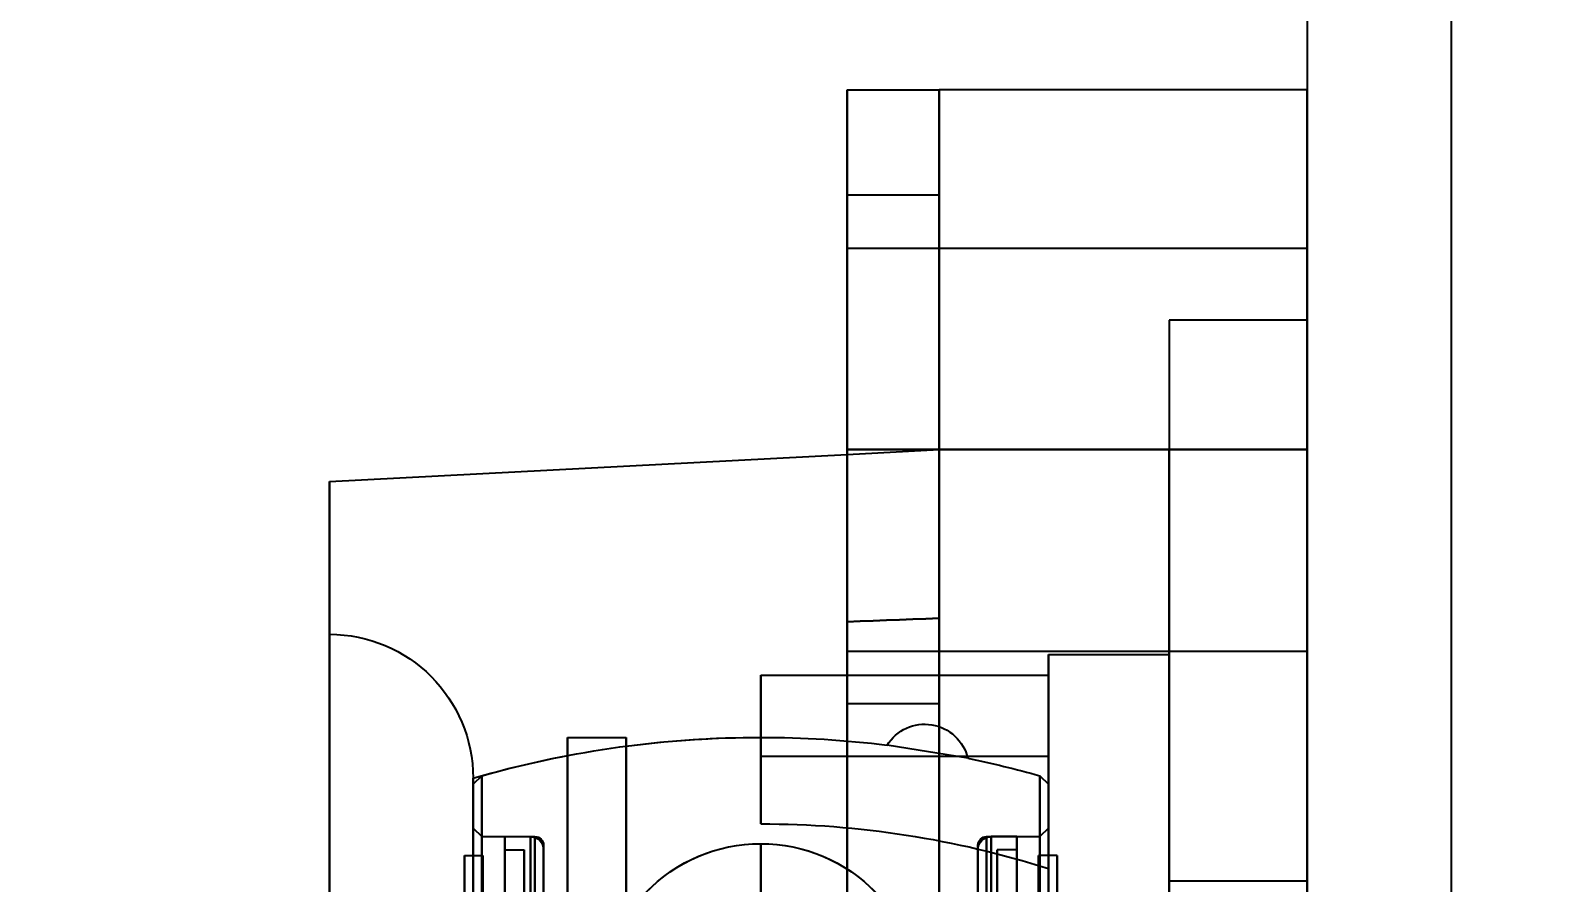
# Model space of a CAD drawing. Header units: millimetres. Extents: x -5505 to 394412, y -8522 to 584759.
# Drawn here: x 2126.6 to 2179.1, y 1197.1 to 1226.7 of the extents above; entities that cross this region are included whole.
import ezdxf

# ---------------------------------------------------------------- set-up
doc = ezdxf.new("R2010")
doc.units = ezdxf.units.MM
doc.linetypes.add('CEN', pattern=[62, 60, -1, 0, -1])
doc.layers.add('MAIN-1', color=7, linetype='Continuous')
doc.layers.add('지시선', color=1, linetype='CEN', lineweight=20)
doc.styles.get("Standard").update_dxf_attribs({"font": 'arial.ttf'})
doc.dimstyles.new('COAD', dxfattribs={"dimtxt": 100, "dimasz": 100, "dimexe": 1.25, "dimexo": 0.625, "dimtad": 1, "dimtxsty": 'Standard', "dimcen": 0, "dimclrd": 161, "dimclre": 161, "dimclrt": 6, "dimadec": 0, "dimazin": 0, "dimtfac": 1, "dimtmove": 0, "dimatfit": 3, "dimfxl": 0, "dimlwd": 5, "dimarcsym": 0})
doc.dimstyles.new('양쪽화살표지름', dxfattribs={"dimtxt": 3.5, "dimasz": 3.5, "dimexe": 2, "dimexo": 1.5, "dimgap": 0.8, "dimtad": 1, "dimdsep": 46, "dimtxsty": 'Standard', "dimcen": 0, "dimclrd": 1, "dimclre": 1, "dimclrt": 2, "dimazin": 2, "dimtfac": 1, "dimtmove": 0, "dimatfit": 1, "dimfxl": 0, "dimlwd": 25, "dimlwe": 25, "dimarcsym": 0})

# ---------------------------------------------------------------- blocks, each defined once
blk = doc.blocks.new('Bearing_ucf207')
at = {"layer": 'MAIN-1'}
for p, q in [((0, 58.5), (0, 58.5)), ((0, 46), (0, 58.5)), ((0, 58.5), (0, 46)), ((0, 58.5), (12.8, 58.5)), ((0, 58.5), (12.8, 58.5)), ((12.8, 58.5), (12.8, 46)), ((12.8, 54.839), (12.8, 58.5)), ((12.8, 58.5), (12.8, 58.5)), ((12.8, 58.5), (12.8, 54.839)), ((12.8, 46), (12.8, 58.5)), ((16, 58.5), (12.8, 58.5)), ((16, 58.5), (12.8, 58.5)), ((16, 58.5), (16, 37.161)), ((16, 37.161), (16, 58.5)), ((16, 58.5), (16, 54.839)), ((12.8, 54.839), (16, 54.839)), ((12.8, 40.142), (12.8, 54.839)), ((12.8, 54.839), (12.8, 40.142)), ((12.8, 54.839), (16, 54.839)), ((16, 40.019), (16, 54.839)), ((16, 54.839), (16, 40.019)), ((0, 46), (0, 53)), ((0, 46), (0, 53)), ((16, 53), (0, 53)), ((16, 53), (0, 53)), ((16, 53), (16, 46)), ((16, 53), (16, 46)), ((0, 46), (0, 50.5)), ((0, 50.5), (0, 50.5)), ((0, 46), (0, 50.5)), ((0, 50.5), (4.8, 50.5)), ((0, 50.5), (4.8, 50.5)), ((4.8, 50.5), (4.8, 46)), ((4.8, 50.5), (4.8, 46)), ((4.8, 50.5), (4.8, 50.5)), ((0, -46), (0, 46)), ((0, 46), (0, -46)), ((0, 31), (0, 46)), ((0, 46), (0, 31)), ((0, 39), (0, 46)), ((0, 39), (0, 46)), ((16, 46), (0, 46)), ((0, 46), (16, 46)), ((16, 46), (0, 46)), ((0, 46), (16, 46)), ((0, 46), (4.8, 46)), ((0, 46), (4.8, 46)), ((0, 46), (12.8, 46)), ((0, 46), (12.8, 46)), ((4.8, 46), (4.8, 31)), ((4.8, 31), (4.8, 46)), ((12.8, 46), (12.8, 40.142)), ((12.8, 46), (12.8, 37.161)), ((12.8, -46), (12.8, 46)), ((12.8, 37.161), (12.8, 46)), ((12.8, 46), (12.8, -46)), ((16, 45.832), (12.8, 46)), ((16, 46), (16, 39)), ((16, 46), (16, 39)), ((34, 44.889), (16, 45.832)), ((34, 0), (34, 44.889)), ((34, 44.889), (34, 0)), ((13.258, 40.124), (12.8, 40.142)), ((12.8, 40.142), (13.258, 40.124)), ((13.716, 40.107), (13.258, 40.124)), ((13.258, 40.124), (13.716, 40.107)), ((14.173, 40.089), (13.716, 40.107)), ((13.716, 40.107), (14.173, 40.089)), ((14.63, 40.071), (14.173, 40.089)), ((14.173, 40.089), (14.63, 40.071)), ((15.087, 40.054), (14.63, 40.071)), ((14.63, 40.071), (15.087, 40.054)), ((15.544, 40.036), (15.087, 40.054)), ((15.087, 40.054), (15.544, 40.036)), ((16, 40.019), (15.544, 40.036)), ((15.544, 40.036), (16, 40.019)), ((16, 22.341), (16, 40.019)), ((16, 40.019), (16, 22.341)), ((34, -39.583), (34, 39.583)), ((34, 39.583), (34, -39.583)), ((16, 39), (0, 39)), ((16, 39), (0, 39)), ((4.8, 0), (4.8, 38.88)), ((9, 38.88), (4.8, 38.88)), ((9, 0), (9, 38.88)), ((9, 38.88), (9, 0)), ((9, 35.339), (9, 38.16)), ((19, 38.16), (9, 38.16)), ((19, 35.339), (19, 38.16)), ((19, 38.16), (19, 35.339)), ((12.8, 37.161), (16, 37.161)), ((12.8, 37.161), (12.8, 22.464)), ((12.8, 22.464), (12.8, 37.161)), ((12.8, 37.161), (16, 37.161)), ((16, 37.161), (16, 22.341)), ((16, 22.341), (16, 37.161)), ((11.803, 35.273), (14.607, 35.731)), ((11.803, 35.273), (14.607, 35.731)), ((19, 36), (19, 32.995)), ((19, 32.995), (19, 36)), ((23.68, 0), (23.68, 36)), ((23.68, 36), (23.68, 2.392)), ((25.72, 36), (23.68, 36)), ((25.72, 0), (25.72, 36)), ((25.72, 36), (25.72, 2.392)), ((9, 35.339), (9, 31.443)), ((9, 31.443), (9, 35.339)), ((9, 35.339), (19, 35.339)), ((9, 35.339), (19, 35.339)), ((19, 32.995), (19, 35.339)), ((19, 35.339), (19, 32.995)), ((23.68, 35.695), (23.68, 2.392)), ((23.68, 3.499), (23.68, 35.695)), ((25.72, 35.367), (25.72, 2.392)), ((25.72, 3.467), (25.72, 35.367)), ((9.3, 34.669), (9, 34.369)), ((9.3, 0), (9.3, 34.669)), ((9.3, 34.669), (9.3, 0)), ((28.7, 0), (28.7, 34.669)), ((28.7, 34.669), (28.7, 0)), ((28.7, 34.669), (29, 34.369)), ((9, 0), (9, 34.369)), ((9, 34.369), (9, 0)), ((29, 34.583), (29, -34.583)), ((29, 34.369), (29, 34.583)), ((29, -34.369), (29, 34.369)), ((29, 0), (29, 34.369)), ((29, 34.369), (29, 0)), ((9, 0), (9, 32.85)), ((9, 32.85), (9.3, 32.55)), ((29, 32.85), (28.7, 32.55)), ((29, 0), (29, 32.85)), ((9.3, 0), (9.3, 32.55)), ((11.15, 32.55), (9.3, 32.55)), ((10.102, 0), (10.102, 32.55)), ((10.102, 32.55), (10.102, 0)), ((10.102, 32.55), (10.993, 32.55)), ((10.102, 32.093), (10.102, 0)), ((10.102, 32.093), (10.776, 32.093)), ((10.776, 0), (10.776, 32.093)), ((10.776, 32.093), (10.776, 0)), ((10.993, 0), (10.993, 32.55)), ((10.993, 32.55), (10.993, 0)), ((11.15, 32.55), (11.15, 0)), ((11.15, 0), (11.15, 32.55)), ((11.45, -32.25), (11.45, 32.25)), ((11.45, 32.25), (11.45, 0)), ((11.45, -32.094), (11.45, 32.093)), ((11.45, 32.093), (11.45, -32.094)), ((19, 32.305), (19, -32.305)), ((19, -32.305), (19, 32.305)), ((26.55, -32.25), (26.55, 32.25)), ((26.55, 32.25), (26.55, -32.25)), ((26.55, 32.093), (26.55, -32.094)), ((26.55, -32.094), (26.55, 32.093)), ((26.85, 0), (26.85, 32.55)), ((26.85, 32.55), (26.85, 0)), ((28.7, 32.55), (26.85, 32.55)), ((27.007, 32.55), (27.007, 0)), ((27.007, 0), (27.007, 32.55)), ((27.897, 32.55), (27.007, 32.55)), ((27.224, 0), (27.224, 32.093)), ((27.224, 32.093), (27.224, 0)), ((27.897, 32.093), (27.224, 32.093)), ((27.897, 0), (27.897, 32.55)), ((27.897, 32.55), (27.897, 0)), ((27.897, 0), (27.897, 32.093)), ((28.7, 0), (28.7, 32.55)), ((8.7, 0), (8.7, 31.899)), ((8.7, 31.899), (8.7, 0)), ((8.7, 31.899), (9.338, 31.899)), ((9.338, 0), (9.338, 31.899)), ((9.338, 31.899), (9.338, 0)), ((28.662, 0), (28.662, 31.899)), ((28.662, 31.899), (28.662, 0)), ((29.3, 31.899), (28.662, 31.899)), ((29.3, 0), (29.3, 31.899)), ((29.3, 31.899), (29.3, 0)), ((0, 26.5), (0, 31)), ((0, 26.5), (0, 31)), ((0, 31), (4.8, 31)), ((0, 31), (4.8, 31)), ((4.8, 31), (4.8, 26.5)), ((4.8, 26.5), (4.8, 31)), ((9, 31.443), (9, -31.443)), ((9, -31.443), (9, 31.443))]:
    blk.add_line(p, q, dxfattribs=at)
for centre, radius, start, end in [((34, 34.583), 5, 90, 180), ((13.3, 34.92), 1.538, 31.8133, 166.728), ((19, 0), 36, 90, 97.0086), ((19, 0), 36, 82.5304, 90), ((19, 0), 36, 74.3688, 90), ((19, 0), 36, 101.5327, 105.6312), ((19, 0), 36, 73.8724, 79.2417), ((19, 0), 32.995, 90, 107.6427), ((19, 0), 32.995, 90, 107.6427), ((10.993, 32.093), 0.456, 0, 90), ((11.15, 32.25), 0.3, 0, 90), ((19, 26.75), 5.555, 0, 180), ((19, 26.75), 5.555, 90, 136.1264), ((19, 26.75), 5.555, 43.8736, 90), ((26.85, 32.25), 0.3, 90, 180), ((27.007, 32.093), 0.456, 90, 180)]:
    blk.add_arc(centre, radius, start, end, dxfattribs=at)
blk = doc.blocks.new('C-1S DRUM RIGHT')
for p, q in [((112, 252.891), (112, 0)), ((117, 252.891), (117, 0))]:
    blk.add_line(p, q)
at = {"xscale": -1}
blk.add_blockref('Bearing_ucf207', (112, 119.12), dxfattribs=at)
blk = doc.blocks.new('*D281')
at = {"color": 161, "linetype": 'Continuous', "lineweight": -2, "transparency": 16777216}
for p, q in [((1655.516, 1299.891), (2949.185, 1299.891)), ((1655.516, 0), (2949.185, 0))]:
    blk.add_line(p, q, dxfattribs=at)
at = {"color": 161, "linetype": 'Continuous', "lineweight": 5, "transparency": 16777216}
blk.add_line((2947.935, 100), (2947.935, 1199.891), dxfattribs=at)
at = {"color": 161, "transparency": 16777216}
for points in [[(2931.268, 1199.891), (2964.602, 1199.891), (2947.935, 1299.891)], [(2931.268, 100), (2964.602, 100), (2947.935, 0)]]:
    blk.add_solid(points, dxfattribs=at)
at = {"color": 6, "transparency": 16777216, "insert": (2887.215, 649.945), "char_height": 100, "attachment_point": 5, "rotation": 90}
blk.add_mtext('1299,89', dxfattribs=at)
blk = doc.blocks.new('지시선_sheet')
at = {"layer": '지시선', "annotation_type": 0, "has_hookline": 1, "hookline_direction": 0, "text_width": 732.551}
blk.add_leader([(-4.308, 0.176), (588.072, 2.34), (1202.179, 1064.327), (1322.179, 1064.327)], dimstyle='양쪽화살표지름', override={"dimasz": 120, "dimgap": 0.8, "dimtad": 0}, dxfattribs=at)

msp = doc.modelspace()

# ---------------------------------------------------------------- block references
for name, p in [('지시선_sheet', (1799, 670)), ('C-1S DRUM RIGHT', (2059, 1047))]:
    msp.add_blockref(name, p)

# ---------------------------------------------------------------- dimensions: what is measured, and where the dimension line sits
dim = msp.add_linear_dim(base=(2947.935, 1299.891), p1=(1654.891, 0), p2=(1654.891, 1299.891), angle=90, dimstyle='COAD')
dim.commit()
dim.dimension.update_dxf_attribs({"geometry": '*D281', "text_midpoint": (2887.215, 649.945)})

doc.saveas('drawing.dxf')
